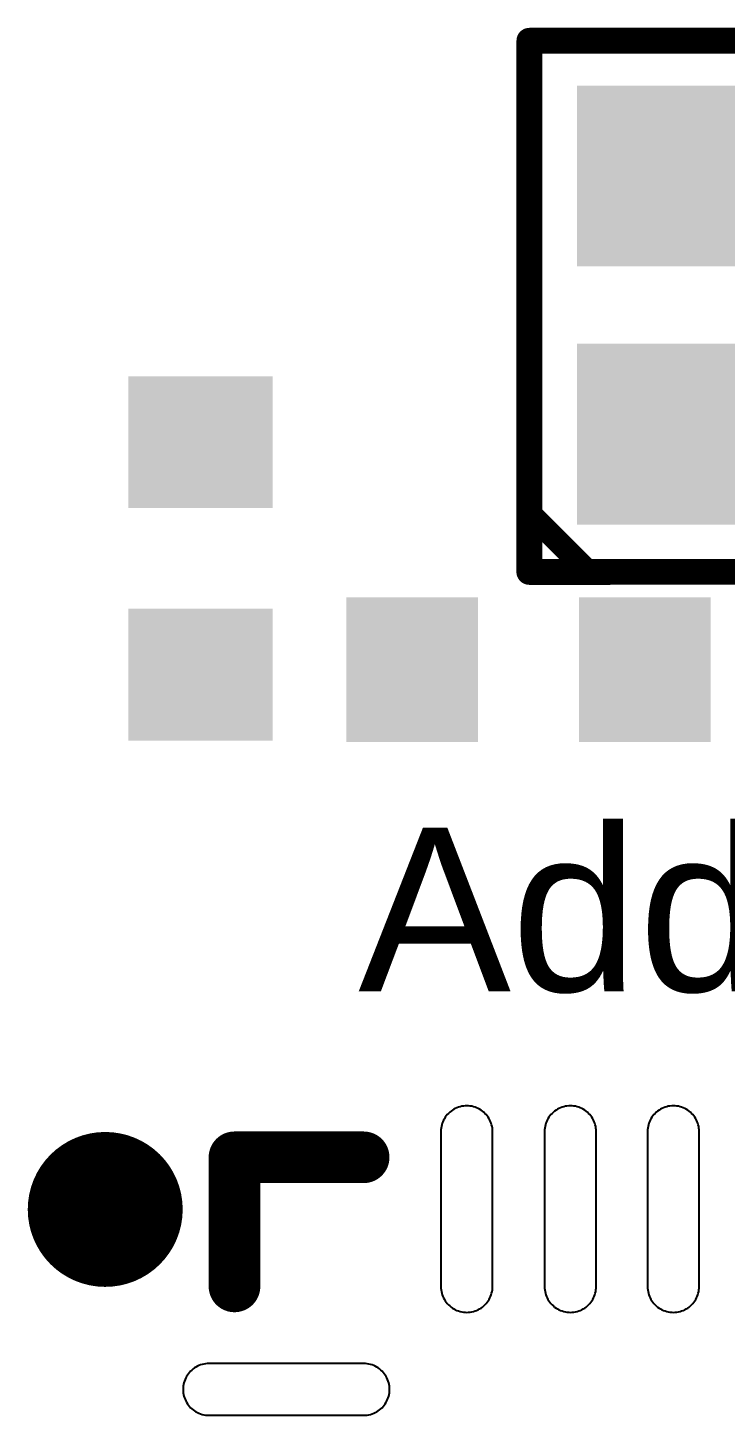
# Model space of a CAD drawing. Header units: inches. Extents: x -3.1 to 90.9, y -0.8 to 60.1.
# Drawn here: x 21.1 to 23.8, y 31.2 to 36.57 of the extents above; entities that cross this region are included whole.
import ezdxf

# ---------------------------------------------------------------- set-up
doc = ezdxf.new("R2010")
doc.units = ezdxf.units.IN
doc.layers.add('Top Overlay', color=2, linetype='Continuous')
doc.layers.add('Top Paste', color=8, linetype='Continuous')
doc.styles.add('Arial', font='', dxfattribs={"height": 0.2})
doc.styles.get('Arial').set_extended_font_data('Arial')

# ---------------------------------------------------------------- blocks, each defined once
blk = doc.blocks.new('WQFN_40_L5_0_W5_0_P0_4_BL_EP_65')
at = {"layer": 'Top Overlay', "const_width": 0.2}
for points in [[(-2.6999, -2.7001), (-2.6999, -2.2)], [(-2.1998, -2.7001), (-2.6999, -2.7001)]]:
    blk.add_lwpolyline(points, dxfattribs=at)
at = {"layer": 'Top Overlay'}
for points, const_width in [([(-2.7499, -2.2, 1), (-2.6499, -2.2, 1)], 0.1), ([(-2.7499, -2.7001, 1), (-2.6499, -2.7001, 1)], 0.1), ([(-2.7499, -2.7001, 1), (-2.6499, -2.7001, 1)], 0.1), ([(-2.2498, -2.7001, 1), (-2.1498, -2.7001, 1)], 0.1), ([(-2.5743, -3.0506, 1), (-2.4243, -3.0506, 1)], 0.15), ([(-2.5717, -3.0506, 1), (-2.4217, -3.0506, 1)], 0.15), ([(-2.573, -3.3506, 1), (-2.423, -3.3506, 1)], 0.15), ([(-2.573, -3.3506, 1), (-2.423, -3.3506, 1)], 0.15)]:
    blk.add_lwpolyline(points, format="xyb", close=True, dxfattribs=dict(at, const_width=const_width))
at = {"layer": 'Top Overlay', "const_width": 0.3}
for points in [[(-2.498, -3.3506, -0.995776), (-2.4993, -3.0506)], [(-2.4967, -3.0506, -0.995776), (-2.498, -3.3506)]]:
    blk.add_lwpolyline(points, format="xyb", dxfattribs=at)
at = {"layer": 'Top Paste'}
for p, q in [((-2.8436, -0.9111), (-2.8494, -0.9141)), ((-2.8376, -0.9084), (-2.8436, -0.9111)), ((-2.8315, -0.9061), (-2.8376, -0.9084)), ((-2.8252, -0.9042), (-2.8315, -0.9061)), ((-2.8189, -0.9027), (-2.8252, -0.9042)), ((-2.8124, -0.9016), (-2.8189, -0.9027)), ((-2.8059, -0.901), (-2.8124, -0.9016)), ((-2.7994, -0.9008), (-2.8059, -0.901)), ((-2.8059, -0.901), (-2.8059, -0.901)), ((-2.1994, -0.9008), (-2.7994, -0.9008)), ((-2.1928, -0.901), (-2.1994, -0.9008)), ((-2.1863, -0.9016), (-2.1928, -0.901)), ((-2.1799, -0.9027), (-2.1863, -0.9016)), ((-2.1735, -0.9042), (-2.1799, -0.9027)), ((-2.1672, -0.9061), (-2.1735, -0.9042)), ((-2.1611, -0.9084), (-2.1672, -0.9061)), ((-2.1551, -0.9111), (-2.1611, -0.9084)), ((-2.1494, -0.9141), (-2.1551, -0.9111)), ((-2.8917, -0.9625), (-2.8941, -0.9686)), ((-2.889, -0.9565), (-2.8917, -0.9625)), ((-2.886, -0.9508), (-2.889, -0.9565)), ((-2.8825, -0.9452), (-2.886, -0.9508)), ((-2.8787, -0.9399), (-2.8825, -0.9452)), ((-2.8745, -0.9348), (-2.8787, -0.9399)), ((-2.8701, -0.93), (-2.8745, -0.9348)), ((-2.8653, -0.9256), (-2.8701, -0.93)), ((-2.8602, -0.9214), (-2.8653, -0.9256)), ((-2.8549, -0.9176), (-2.8602, -0.9214)), ((-2.8494, -0.9141), (-2.8549, -0.9176)), ((-2.1438, -0.9176), (-2.1494, -0.9141)), ((-2.1385, -0.9214), (-2.1438, -0.9176)), ((-2.1334, -0.9256), (-2.1385, -0.9214)), ((-2.1286, -0.93), (-2.1334, -0.9256)), ((-2.1242, -0.9348), (-2.1286, -0.93)), ((-2.12, -0.9399), (-2.1242, -0.9348)), ((-2.1162, -0.9452), (-2.12, -0.9399)), ((-2.1127, -0.9507), (-2.1162, -0.9452)), ((-2.1097, -0.9565), (-2.1127, -0.9507)), ((-2.107, -0.9625), (-2.1097, -0.9565)), ((-2.1047, -0.9686), (-2.107, -0.9625)), ((-2.8992, -0.9942), (-2.8994, -1.0008)), ((-2.8994, -1.0008), (-2.8992, -1.0073)), ((-2.8985, -0.9877), (-2.8992, -0.9942)), ((-2.8992, -1.0073), (-2.8985, -1.0138)), ((-2.8974, -0.9813), (-2.8985, -0.9877)), ((-2.8985, -1.0138), (-2.8974, -1.0203)), ((-2.896, -0.9749), (-2.8974, -0.9813)), ((-2.8974, -1.0203), (-2.896, -1.0266)), ((-2.8941, -0.9686), (-2.896, -0.9749)), ((-2.1028, -0.9749), (-2.1047, -0.9686)), ((-2.1013, -0.9813), (-2.1028, -0.9749)), ((-2.1028, -1.0266), (-2.1013, -1.0203)), ((-2.1002, -0.9877), (-2.1013, -0.9813)), ((-2.1013, -1.0203), (-2.1002, -1.0138)), ((-2.0996, -0.9942), (-2.1002, -0.9877)), ((-2.1002, -1.0138), (-2.0996, -1.0073)), ((-2.0994, -1.0008), (-2.0996, -0.9942)), ((-2.0996, -1.0073), (-2.0994, -1.0008)), ((-2.896, -1.0266), (-2.8941, -1.0329)), ((-2.8941, -1.0329), (-2.8917, -1.039)), ((-2.8917, -1.039), (-2.889, -1.045)), ((-2.889, -1.045), (-2.886, -1.0508)), ((-2.886, -1.0508), (-2.8825, -1.0563)), ((-2.8825, -1.0563), (-2.8787, -1.0616)), ((-2.8787, -1.0616), (-2.8745, -1.0667)), ((-2.8745, -1.0667), (-2.8701, -1.0715)), ((-2.8701, -1.0715), (-2.8653, -1.0759)), ((-2.1334, -1.0759), (-2.1286, -1.0715)), ((-2.1286, -1.0715), (-2.1242, -1.0667)), ((-2.1242, -1.0667), (-2.12, -1.0616)), ((-2.12, -1.0616), (-2.1162, -1.0563)), ((-2.1162, -1.0563), (-2.1127, -1.0507)), ((-2.1127, -1.0507), (-2.1097, -1.045)), ((-2.1097, -1.045), (-2.107, -1.039)), ((-2.107, -1.039), (-2.1047, -1.0329)), ((-2.1047, -1.0329), (-2.1028, -1.0266)), ((-2.8653, -1.0759), (-2.8602, -1.0801)), ((-2.8602, -1.0801), (-2.8549, -1.0839)), ((-2.8549, -1.0839), (-2.8493, -1.0874)), ((-2.8493, -1.0874), (-2.8436, -1.0904)), ((-2.8436, -1.0904), (-2.8376, -1.0931)), ((-2.8376, -1.0931), (-2.8315, -1.0955)), ((-2.8315, -1.0955), (-2.8252, -1.0974)), ((-2.8252, -1.0974), (-2.8189, -1.0988)), ((-2.8189, -1.0988), (-2.8124, -1.0999)), ((-2.8124, -1.0999), (-2.8059, -1.1006)), ((-2.8059, -1.1006), (-2.7994, -1.1008)), ((-2.7994, -1.1008), (-2.1994, -1.1008)), ((-2.1994, -1.1008), (-2.1928, -1.1006)), ((-2.1928, -1.1006), (-2.1863, -1.0999)), ((-2.1863, -1.0999), (-2.1799, -1.0988)), ((-2.1799, -1.0988), (-2.1735, -1.0974)), ((-2.1735, -1.0974), (-2.1672, -1.0955)), ((-2.1672, -1.0955), (-2.1611, -1.0931)), ((-2.1611, -1.0931), (-2.1551, -1.0904)), ((-2.1551, -1.0904), (-2.1493, -1.0874)), ((-2.1493, -1.0874), (-2.1438, -1.0839)), ((-2.1438, -1.0839), (-2.1385, -1.0801)), ((-2.1385, -1.0801), (-2.1334, -1.0759)), ((-2.8787, -1.3387), (-2.8825, -1.344)), ((-2.8745, -1.3336), (-2.8787, -1.3387)), ((-2.8701, -1.3288), (-2.8745, -1.3336)), ((-2.8653, -1.3244), (-2.8701, -1.3288)), ((-2.8602, -1.3202), (-2.8653, -1.3244)), ((-2.8549, -1.3164), (-2.8602, -1.3202)), ((-2.8494, -1.3129), (-2.8549, -1.3164)), ((-2.8436, -1.3099), (-2.8494, -1.3129)), ((-2.8376, -1.3072), (-2.8436, -1.3099)), ((-2.8315, -1.3048), (-2.8376, -1.3072)), ((-2.8252, -1.3029), (-2.8315, -1.3048)), ((-2.8189, -1.3015), (-2.8252, -1.3029)), ((-2.8124, -1.3004), (-2.8189, -1.3015)), ((-2.8059, -1.2997), (-2.8124, -1.3004)), ((-2.7994, -1.2995), (-2.8059, -1.2997)), ((-2.1994, -1.2995), (-2.7994, -1.2995)), ((-2.1928, -1.2997), (-2.1994, -1.2995)), ((-2.1863, -1.3004), (-2.1928, -1.2997)), ((-2.1863, -1.3004), (-2.1863, -1.3004)), ((-2.1799, -1.3015), (-2.1863, -1.3004)), ((-2.1735, -1.3029), (-2.1799, -1.3015)), ((-2.1672, -1.3048), (-2.1735, -1.3029)), ((-2.1611, -1.3072), (-2.1672, -1.3048)), ((-2.1551, -1.3099), (-2.1611, -1.3072)), ((-2.1494, -1.3129), (-2.1551, -1.3099)), ((-2.1438, -1.3164), (-2.1494, -1.3129)), ((-2.1385, -1.3202), (-2.1438, -1.3164)), ((-2.1334, -1.3244), (-2.1385, -1.3202)), ((-2.1286, -1.3288), (-2.1334, -1.3244)), ((-2.1242, -1.3336), (-2.1286, -1.3288)), ((-2.12, -1.3387), (-2.1242, -1.3336)), ((-2.1162, -1.344), (-2.12, -1.3387)), ((-2.8992, -1.393), (-2.8994, -1.3995)), ((-2.8985, -1.3865), (-2.8992, -1.393)), ((-2.8974, -1.38), (-2.8985, -1.3865)), ((-2.896, -1.3737), (-2.8974, -1.38)), ((-2.8941, -1.3674), (-2.896, -1.3737)), ((-2.8917, -1.3613), (-2.8941, -1.3674)), ((-2.889, -1.3553), (-2.8917, -1.3613)), ((-2.886, -1.3496), (-2.889, -1.3553)), ((-2.8825, -1.344), (-2.886, -1.3496)), ((-2.1127, -1.3495), (-2.1162, -1.344)), ((-2.1097, -1.3553), (-2.1127, -1.3495)), ((-2.107, -1.3613), (-2.1097, -1.3553)), ((-2.1047, -1.3674), (-2.107, -1.3613)), ((-2.1028, -1.3737), (-2.1047, -1.3674)), ((-2.1013, -1.38), (-2.1028, -1.3737)), ((-2.1002, -1.3865), (-2.1013, -1.38)), ((-2.0996, -1.393), (-2.1002, -1.3865)), ((-2.0994, -1.3995), (-2.0996, -1.393)), ((-2.8994, -1.3995), (-2.8992, -1.4061)), ((-2.8992, -1.4061), (-2.8985, -1.4126)), ((-2.8985, -1.4126), (-2.8974, -1.419)), ((-2.8974, -1.419), (-2.896, -1.4254)), ((-2.896, -1.4254), (-2.8941, -1.4317)), ((-2.8941, -1.4317), (-2.8917, -1.4378)), ((-2.8917, -1.4378), (-2.889, -1.4438)), ((-2.889, -1.4438), (-2.886, -1.4496)), ((-2.886, -1.4496), (-2.8825, -1.4551)), ((-2.1162, -1.4551), (-2.1127, -1.4495)), ((-2.1127, -1.4495), (-2.1097, -1.4438)), ((-2.1097, -1.4438), (-2.107, -1.4378)), ((-2.107, -1.4378), (-2.1047, -1.4317)), ((-2.1047, -1.4317), (-2.1028, -1.4254)), ((-2.1028, -1.4254), (-2.1013, -1.419)), ((-2.1013, -1.419), (-2.1002, -1.4126)), ((-2.1002, -1.4126), (-2.0996, -1.4061)), ((-2.0996, -1.4061), (-2.0994, -1.3995)), ((-2.8825, -1.4551), (-2.8787, -1.4604)), ((-2.8787, -1.4604), (-2.8745, -1.4655)), ((-2.8745, -1.4655), (-2.8701, -1.4703)), ((-2.8701, -1.4703), (-2.8653, -1.4747)), ((-2.8653, -1.4747), (-2.8602, -1.4789)), ((-2.8602, -1.4789), (-2.8549, -1.4827)), ((-2.8549, -1.4827), (-2.8493, -1.4862)), ((-2.8493, -1.4862), (-2.8436, -1.4892)), ((-2.8436, -1.4892), (-2.8376, -1.4919)), ((-2.8376, -1.4919), (-2.8315, -1.4942)), ((-2.8315, -1.4942), (-2.8252, -1.4961)), ((-2.8252, -1.4961), (-2.8189, -1.4976)), ((-2.8189, -1.4976), (-2.8124, -1.4987)), ((-2.8124, -1.4987), (-2.8059, -1.4993)), ((-2.8059, -1.4993), (-2.7994, -1.4995)), ((-2.7994, -1.4995), (-2.1994, -1.4995)), ((-2.1994, -1.4995), (-2.1928, -1.4993)), ((-2.1928, -1.4993), (-2.1863, -1.4987)), ((-2.1863, -1.4987), (-2.1799, -1.4976)), ((-2.1799, -1.4976), (-2.1735, -1.4961)), ((-2.1735, -1.4961), (-2.1672, -1.4942)), ((-2.1672, -1.4942), (-2.1611, -1.4919)), ((-2.1611, -1.4919), (-2.1551, -1.4892)), ((-2.1551, -1.4892), (-2.1493, -1.4862)), ((-2.1493, -1.4862), (-2.1438, -1.4827)), ((-2.1438, -1.4827), (-2.1385, -1.4789)), ((-2.1385, -1.4789), (-2.1334, -1.4747)), ((-2.1334, -1.4747), (-2.1286, -1.4703)), ((-2.1286, -1.4703), (-2.1242, -1.4655)), ((-2.1242, -1.4655), (-2.12, -1.4604)), ((-2.12, -1.4604), (-2.1162, -1.4551)), ((-2.8549, -1.7177), (-2.8602, -1.7215)), ((-2.8494, -1.7142), (-2.8549, -1.7177)), ((-2.8436, -1.7112), (-2.8494, -1.7142)), ((-2.8376, -1.7085), (-2.8436, -1.7112)), ((-2.8315, -1.7062), (-2.8376, -1.7085)), ((-2.8252, -1.7043), (-2.8315, -1.7062)), ((-2.8189, -1.7028), (-2.8252, -1.7043)), ((-2.8124, -1.7017), (-2.8189, -1.7028)), ((-2.8059, -1.7011), (-2.8124, -1.7017)), ((-2.7994, -1.7009), (-2.8059, -1.7011)), ((-2.8059, -1.7011), (-2.8059, -1.7011)), ((-2.1994, -1.7009), (-2.7994, -1.7009)), ((-2.1928, -1.7011), (-2.1994, -1.7009)), ((-2.1863, -1.7017), (-2.1928, -1.7011)), ((-2.1799, -1.7028), (-2.1863, -1.7017)), ((-2.1735, -1.7043), (-2.1799, -1.7028)), ((-2.1672, -1.7062), (-2.1735, -1.7043)), ((-2.1611, -1.7085), (-2.1672, -1.7062)), ((-2.1551, -1.7112), (-2.1611, -1.7085)), ((-2.1494, -1.7142), (-2.1551, -1.7112)), ((-2.1438, -1.7177), (-2.1494, -1.7142)), ((-2.1385, -1.7215), (-2.1438, -1.7177)), ((-2.8941, -1.7687), (-2.896, -1.775)), ((-2.8917, -1.7626), (-2.8941, -1.7687)), ((-2.889, -1.7566), (-2.8917, -1.7626)), ((-2.886, -1.7509), (-2.889, -1.7566)), ((-2.8825, -1.7453), (-2.886, -1.7509)), ((-2.8787, -1.74), (-2.8825, -1.7453)), ((-2.8745, -1.7349), (-2.8787, -1.74)), ((-2.8701, -1.7301), (-2.8745, -1.7349)), ((-2.8653, -1.7257), (-2.8701, -1.7301)), ((-2.8602, -1.7215), (-2.8653, -1.7257)), ((-2.1334, -1.7257), (-2.1385, -1.7215)), ((-2.1286, -1.7301), (-2.1334, -1.7257)), ((-2.1242, -1.7349), (-2.1286, -1.7301)), ((-2.12, -1.74), (-2.1242, -1.7349)), ((-2.1162, -1.7453), (-2.12, -1.74)), ((-2.1127, -1.7508), (-2.1162, -1.7453)), ((-2.1097, -1.7566), (-2.1127, -1.7508)), ((-2.107, -1.7626), (-2.1097, -1.7566)), ((-2.1047, -1.7687), (-2.107, -1.7626)), ((-2.1028, -1.775), (-2.1047, -1.7687)), ((-2.8992, -1.7943), (-2.8994, -1.8009)), ((-2.8994, -1.8009), (-2.8992, -1.8074)), ((-2.8985, -1.7878), (-2.8992, -1.7943)), ((-2.8992, -1.8074), (-2.8985, -1.8139)), ((-2.8974, -1.7814), (-2.8985, -1.7878)), ((-2.8985, -1.8139), (-2.8974, -1.8204)), ((-2.896, -1.775), (-2.8974, -1.7814)), ((-2.8974, -1.8204), (-2.896, -1.8267)), ((-2.896, -1.8267), (-2.8941, -1.833)), ((-2.1047, -1.833), (-2.1028, -1.8267)), ((-2.1013, -1.7814), (-2.1028, -1.775)), ((-2.1028, -1.8267), (-2.1013, -1.8204)), ((-2.1002, -1.7878), (-2.1013, -1.7814)), ((-2.1013, -1.8204), (-2.1002, -1.8139)), ((-2.0996, -1.7943), (-2.1002, -1.7878)), ((-2.1002, -1.8139), (-2.0996, -1.8074)), ((-2.0994, -1.8009), (-2.0996, -1.7943)), ((-2.0996, -1.8074), (-2.0994, -1.8009)), ((-2.8941, -1.833), (-2.8917, -1.8391)), ((-2.8917, -1.8391), (-2.889, -1.8451)), ((-2.889, -1.8451), (-2.886, -1.8509)), ((-2.886, -1.8509), (-2.8825, -1.8564)), ((-2.8825, -1.8564), (-2.8787, -1.8617)), ((-2.8787, -1.8617), (-2.8745, -1.8668)), ((-2.8745, -1.8668), (-2.8701, -1.8716)), ((-2.8701, -1.8716), (-2.8653, -1.876)), ((-2.8653, -1.876), (-2.8602, -1.8802)), ((-2.8602, -1.8802), (-2.8549, -1.884)), ((-2.1438, -1.884), (-2.1385, -1.8802)), ((-2.1385, -1.8802), (-2.1334, -1.876)), ((-2.1334, -1.876), (-2.1286, -1.8716)), ((-2.1286, -1.8716), (-2.1242, -1.8668)), ((-2.1242, -1.8668), (-2.12, -1.8617)), ((-2.12, -1.8617), (-2.1162, -1.8564)), ((-2.1162, -1.8564), (-2.1127, -1.8508)), ((-2.1127, -1.8508), (-2.1097, -1.8451)), ((-2.1097, -1.8451), (-2.107, -1.8391)), ((-2.107, -1.8391), (-2.1047, -1.833)), ((-2.8549, -1.884), (-2.8493, -1.8875)), ((-2.8493, -1.8875), (-2.8436, -1.8905)), ((-2.8436, -1.8905), (-2.8376, -1.8932)), ((-2.8376, -1.8932), (-2.8315, -1.8956)), ((-2.8315, -1.8956), (-2.8252, -1.8975)), ((-2.8252, -1.8975), (-2.8189, -1.8989)), ((-2.8189, -1.8989), (-2.8124, -1.9)), ((-2.8124, -1.9), (-2.8059, -1.9007)), ((-2.8059, -1.9007), (-2.7994, -1.9009)), ((-2.7994, -1.9009), (-2.1994, -1.9009)), ((-2.1994, -1.9009), (-2.1928, -1.9007)), ((-2.1928, -1.9007), (-2.1863, -1.9)), ((-2.1863, -1.9), (-2.1799, -1.8989)), ((-2.1799, -1.8989), (-2.1735, -1.8975)), ((-2.1735, -1.8975), (-2.1672, -1.8956)), ((-2.1672, -1.8956), (-2.1611, -1.8932)), ((-2.1611, -1.8932), (-2.1551, -1.8905)), ((-2.1551, -1.8905), (-2.1493, -1.8875)), ((-2.1493, -1.8875), (-2.1438, -1.884)), ((-1.8875, -2.1494), (-1.8905, -2.1551)), ((-1.884, -2.1438), (-1.8875, -2.1494)), ((-1.8802, -2.1385), (-1.884, -2.1438)), ((-1.876, -2.1334), (-1.8802, -2.1385)), ((-1.8716, -2.1286), (-1.876, -2.1334)), ((-1.8668, -2.1242), (-1.8716, -2.1286)), ((-1.8617, -2.12), (-1.8668, -2.1242)), ((-1.8564, -2.1162), (-1.8617, -2.12)), ((-1.8509, -2.1127), (-1.8564, -2.1162)), ((-1.8451, -2.1097), (-1.8509, -2.1127)), ((-1.8391, -2.107), (-1.8451, -2.1097)), ((-1.833, -2.1047), (-1.8391, -2.107)), ((-1.8267, -2.1028), (-1.833, -2.1047)), ((-1.8204, -2.1013), (-1.8267, -2.1028)), ((-1.8139, -2.1002), (-1.8204, -2.1013)), ((-1.8074, -2.0996), (-1.8139, -2.1002)), ((-1.8009, -2.0994), (-1.8074, -2.0996)), ((-1.7943, -2.0996), (-1.8009, -2.0994)), ((-1.7878, -2.1002), (-1.7943, -2.0996)), ((-1.7878, -2.1002), (-1.7878, -2.1002)), ((-1.7814, -2.1013), (-1.7878, -2.1002)), ((-1.775, -2.1028), (-1.7814, -2.1013)), ((-1.7687, -2.1047), (-1.775, -2.1028)), ((-1.7626, -2.107), (-1.7687, -2.1047)), ((-1.7566, -2.1097), (-1.7626, -2.107)), ((-1.7509, -2.1127), (-1.7566, -2.1097)), ((-1.7453, -2.1162), (-1.7509, -2.1127)), ((-1.74, -2.12), (-1.7453, -2.1162)), ((-1.7349, -2.1242), (-1.74, -2.12)), ((-1.7301, -2.1286), (-1.7349, -2.1242)), ((-1.7257, -2.1334), (-1.7301, -2.1286)), ((-1.7215, -2.1385), (-1.7257, -2.1334)), ((-1.7177, -2.1438), (-1.7215, -2.1385)), ((-1.7142, -2.1493), (-1.7177, -2.1438)), ((-1.7112, -2.1551), (-1.7142, -2.1493)), ((-1.9007, -2.1928), (-1.9009, -2.1994)), ((-1.9009, -2.1994), (-1.9009, -2.7994)), ((-1.9, -2.1863), (-1.9007, -2.1928)), ((-1.8989, -2.1799), (-1.9, -2.1863)), ((-1.8975, -2.1735), (-1.8989, -2.1799)), ((-1.8956, -2.1672), (-1.8975, -2.1735)), ((-1.8932, -2.1611), (-1.8956, -2.1672)), ((-1.8905, -2.1551), (-1.8932, -2.1611)), ((-1.7085, -2.1611), (-1.7112, -2.1551)), ((-1.7062, -2.1672), (-1.7085, -2.1611)), ((-1.7043, -2.1735), (-1.7062, -2.1672)), ((-1.7028, -2.1799), (-1.7043, -2.1735)), ((-1.7017, -2.1863), (-1.7028, -2.1799)), ((-1.7011, -2.1928), (-1.7017, -2.1863)), ((-1.7009, -2.1994), (-1.7011, -2.1928)), ((-1.7009, -2.7994), (-1.7009, -2.1994)), ((-1.9009, -2.7994), (-1.9007, -2.8059)), ((-1.9007, -2.8059), (-1.9, -2.8124)), ((-1.9, -2.8124), (-1.8989, -2.8189)), ((-1.8989, -2.8189), (-1.8975, -2.8252)), ((-1.8975, -2.8252), (-1.8956, -2.8315)), ((-1.8956, -2.8315), (-1.8932, -2.8376)), ((-1.8932, -2.8376), (-1.8905, -2.8436)), ((-1.8905, -2.8436), (-1.8875, -2.8494)), ((-1.7142, -2.8493), (-1.7112, -2.8436)), ((-1.7112, -2.8436), (-1.7085, -2.8376)), ((-1.7085, -2.8376), (-1.7062, -2.8315)), ((-1.7062, -2.8315), (-1.7043, -2.8252)), ((-1.7043, -2.8252), (-1.7028, -2.8189)), ((-1.7028, -2.8189), (-1.7017, -2.8124)), ((-1.7017, -2.8124), (-1.7011, -2.8059)), ((-1.7011, -2.8059), (-1.7009, -2.7994)), ((-1.8875, -2.8494), (-1.884, -2.8549)), ((-1.884, -2.8549), (-1.8802, -2.8602)), ((-1.8802, -2.8602), (-1.876, -2.8653)), ((-1.876, -2.8653), (-1.8716, -2.8701)), ((-1.8716, -2.8701), (-1.8668, -2.8745)), ((-1.8668, -2.8745), (-1.8617, -2.8787)), ((-1.8617, -2.8787), (-1.8564, -2.8825)), ((-1.8564, -2.8825), (-1.8508, -2.886)), ((-1.8508, -2.886), (-1.8451, -2.889)), ((-1.8451, -2.889), (-1.8391, -2.8917)), ((-1.8391, -2.8917), (-1.833, -2.8941)), ((-1.833, -2.8941), (-1.8267, -2.896)), ((-1.8267, -2.896), (-1.8204, -2.8974)), ((-1.8204, -2.8974), (-1.8139, -2.8985)), ((-1.8139, -2.8985), (-1.8074, -2.8992)), ((-1.8074, -2.8992), (-1.8009, -2.8994)), ((-1.8009, -2.8994), (-1.7943, -2.8992)), ((-1.7943, -2.8992), (-1.7878, -2.8985)), ((-1.7878, -2.8985), (-1.7814, -2.8974)), ((-1.7814, -2.8974), (-1.775, -2.896)), ((-1.775, -2.896), (-1.7687, -2.8941)), ((-1.7687, -2.8941), (-1.7626, -2.8917)), ((-1.7626, -2.8917), (-1.7566, -2.889)), ((-1.7566, -2.889), (-1.7509, -2.886)), ((-1.7509, -2.886), (-1.7453, -2.8825)), ((-1.7453, -2.8825), (-1.74, -2.8787)), ((-1.74, -2.8787), (-1.7349, -2.8745)), ((-1.7349, -2.8745), (-1.7301, -2.8701)), ((-1.7301, -2.8701), (-1.7257, -2.8653)), ((-1.7257, -2.8653), (-1.7215, -2.8602)), ((-1.7215, -2.8602), (-1.7177, -2.8549)), ((-1.7177, -2.8549), (-1.7142, -2.8493))]:
    blk.add_line(p, q, dxfattribs=at)
blk = doc.blocks.new('CYR_2016_430')
at = {"layer": 'Top Paste'}
for points in [[(-0.375, 1.35), (0.375, 1.35), (0.375, 0.65), (-0.375, 0.65)], [(0.975, 1.35), (1.725, 1.35), (1.725, 0.65), (0.975, 0.65)], [(-0.375, 0.35), (0.375, 0.35), (0.375, -0.35), (-0.375, -0.35)], [(0.975, 0.35), (1.725, 0.35), (1.725, -0.35), (0.975, -0.35)]]:
    blk.add_hatch(color=8, dxfattribs=at).paths.add_polyline_path(points)
at = {"layer": 'Top Overlay'}
for points, const_width in [([(-0.559, -0.5335), (-0.5587, 1.5239)], 0.1), ([(-0.5587, 1.5239), (1.905, 1.5242)], 0.1), ([(1.905, 1.5242), (1.905, -0.5332)], 0.1), ([(-0.5588, -0.3048), (-0.3302, -0.5334)], 0.09), ([(-0.559, -0.5335), (1.905, -0.5332)], 0.1)]:
    blk.add_lwpolyline(points, dxfattribs=dict(at, const_width=const_width))
for points, const_width in [([(-0.5837, 1.5239, 1), (-0.5337, 1.5239, 1)], 0.05), ([(-0.5837, 1.5239, 1), (-0.5337, 1.5239, 1)], 0.05), ([(1.88, 1.5242, 1), (1.93, 1.5242, 1)], 0.05), ([(1.88, 1.5242, 1), (1.93, 1.5242, 1)], 0.05), ([(-0.5813, -0.3048, 1), (-0.5363, -0.3048, 1)], 0.045), ([(-0.584, -0.5335, 1), (-0.534, -0.5335, 1)], 0.05), ([(-0.584, -0.5335, 1), (-0.534, -0.5335, 1)], 0.05), ([(1.88, -0.5332, 1), (1.93, -0.5332, 1)], 0.05), ([(1.88, -0.5332, 1), (1.93, -0.5332, 1)], 0.05), ([(-0.3527, -0.5334, 1), (-0.3077, -0.5334, 1)], 0.045)]:
    blk.add_lwpolyline(points, format="xyb", close=True, dxfattribs=dict(at, const_width=const_width))
blk = doc.blocks.new('C0402_451')
at = {"layer": 'Top Paste'}
for points in [[(-0.705, -0.28), (-0.705, 0.28), (-0.195, 0.28), (-0.195, -0.28)], [(0.195, -0.28), (0.195, 0.28), (0.705, 0.28), (0.705, -0.28)]]:
    blk.add_hatch(color=8, dxfattribs=at).paths.add_polyline_path(points)
blk = doc.blocks.new('C0402_457')
at = {"layer": 'Top Paste'}
for points in [[(-0.705, -0.28), (-0.705, 0.28), (-0.195, 0.28), (-0.195, -0.28)], [(0.195, -0.28), (0.195, 0.28), (0.705, 0.28), (0.705, -0.28)]]:
    blk.add_hatch(color=8, dxfattribs=at).paths.add_polyline_path(points)

msp = doc.modelspace()

# ---------------------------------------------------------------- block references
for name, p in [('CYR_2016_430', (23.6, 35)), ('C0402_451', (23.0378, 34.0878))]:
    msp.add_blockref(name, p)
for name, p, rotation in [('C0402_457', (21.7678, 34.5186), 90), ('WQFN_40_L5_0_W5_0_P0_4_BL_EP_65', (24.5995, 29.4994), 270)]:
    msp.add_blockref(name, p, dxfattribs=dict(rotation=rotation))

# ---------------------------------------------------------------- texts
at = {"layer": 'Top Overlay', "style": 'Arial'}
msp.add_text('Addr:010', height=0.635, rotation=360, dxfattribs=at).set_placement((22.3786, 32.8416))

doc.saveas('drawing.dxf')
